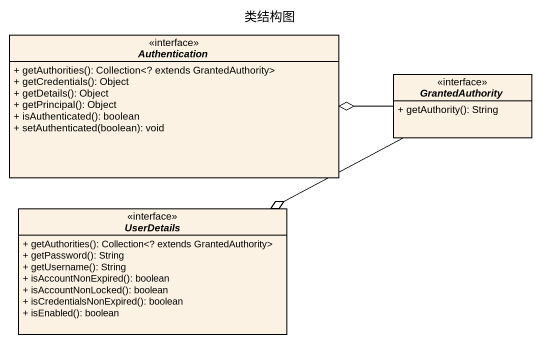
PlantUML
@startuml
title 类结构图
hide circle
hide empty members
skinparam classAttributeIconSize 0
interface Authentication <<interface>> {
  + getAuthorities(): Collection<? extends GrantedAuthority>
  + getCredentials(): Object
  + getDetails(): Object
  + getPrincipal(): Object
  + isAuthenticated(): boolean
  + setAuthenticated(boolean): void
}
interface GrantedAuthority {
  + getAuthority(): String
}
interface UserDetails {
  + getAuthorities(): Collection<? extends GrantedAuthority>
  + getPassword(): String
  + getUsername(): String
  + isAccountNonExpired(): boolean
  + isAccountNonLocked(): boolean
  + isCredentialsNonExpired(): boolean
  + isEnabled(): boolean
}
GrantedAuthority -left-o Authentication
GrantedAuthority -left-o UserDetails
@enduml
